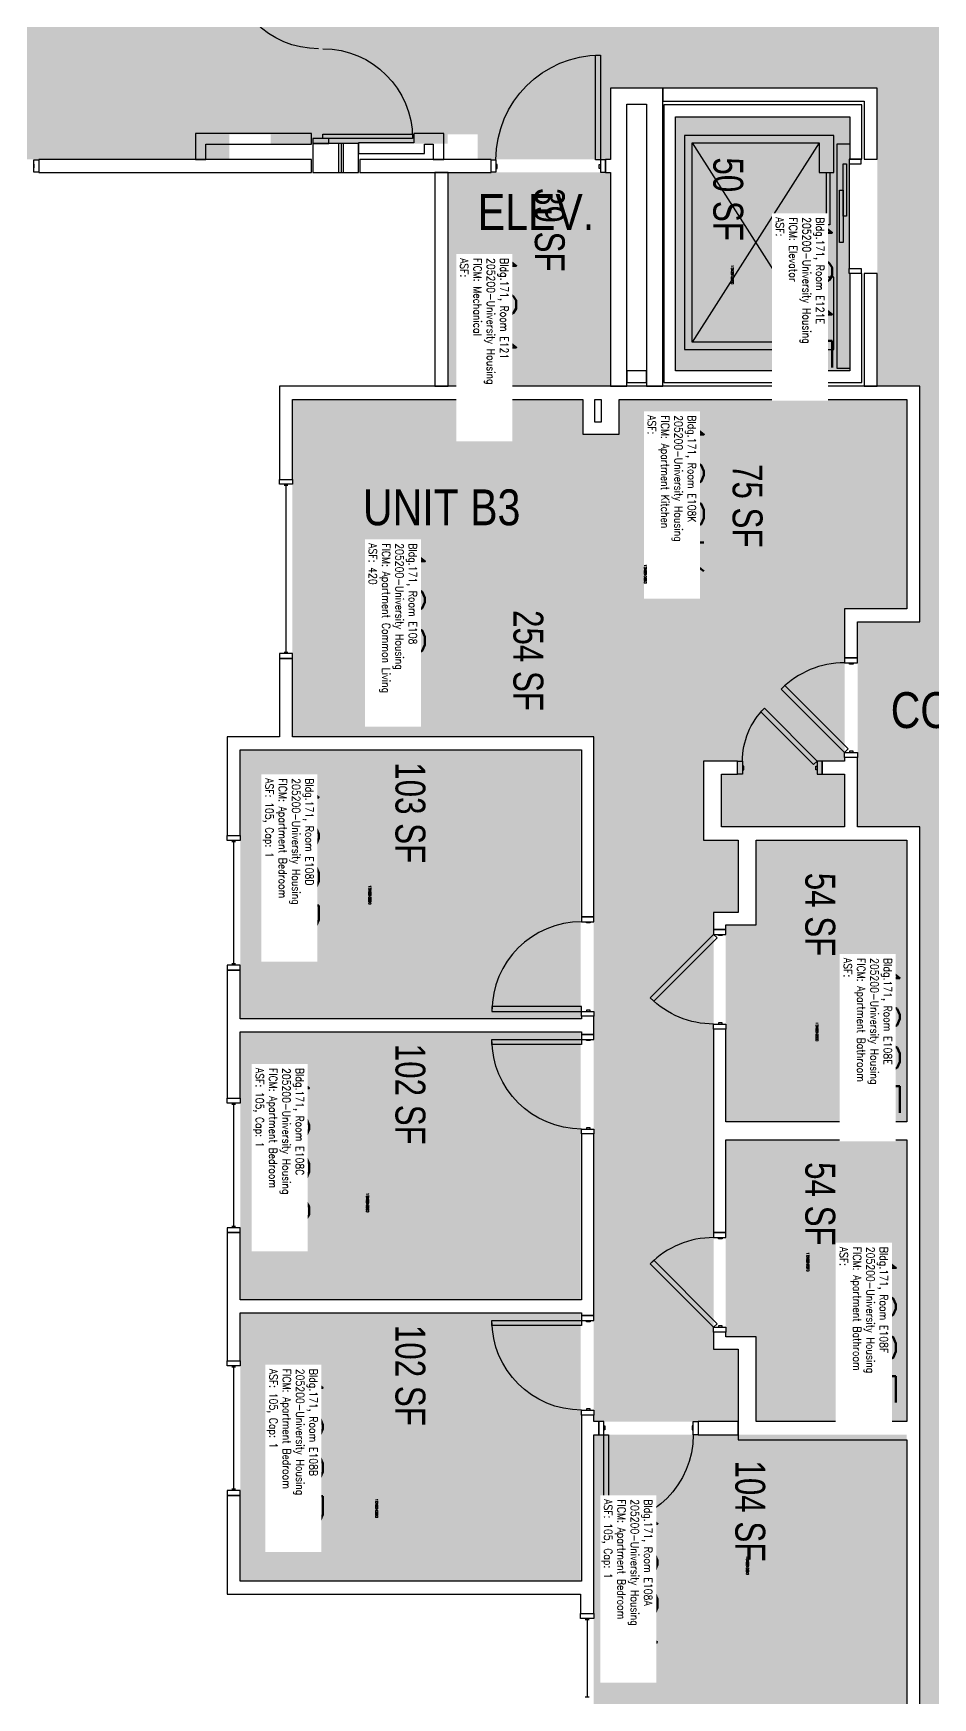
# Model space of a CAD drawing. Header units: inches. Extents: x 9163 to 12768, y -254 to 1312.
# Drawn here: x 10903 to 11264, y 303 to 971 of the extents above; entities that cross this region are included whole.
import ezdxf
from ezdxf.enums import TextEntityAlignment as Align

# ---------------------------------------------------------------- set-up
doc = ezdxf.new("R2010")
doc.units = ezdxf.units.IN
doc.header["$LTSCALE"] = 48
doc.header["$MEASUREMENT"] = 0
for name, color, linetype in [('A-AREA-IDEN', 1, 'Continuous'), ('A-DOOR', 2, 'Continuous'), ('A-GLAZ', 1, 'Continuous'), ('A-IDEN-RNUM', 7, 'Continuous'), ('A-IDEN-SNUM', 4, 'Continuous'), ('A-IDEN-VNUM', 4, 'Continuous'), ('A-WALL', 5, 'Continuous'), ('AREA-TEXT', 3, 'Continuous'), ('Rooms-Category-Color', 7, 'Continuous'), ('Rooms-College-Color', 7, 'Continuous'), ('Rooms-Department-Color', 7, 'Continuous'), ('Rooms-Division-Color', 7, 'Continuous'), ('Rooms-Information', 7, 'Continuous')]:
    doc.layers.add(name, color=color, linetype=linetype)
doc.styles.add('AREA', font='arial.ttf', dxfattribs={"width": 0.75, "height": 12})
doc.styles.add('ROOMSNUMBER', font='txt.shx', dxfattribs={"height": 0.03})
doc.styles.add('ROOMVNUMBER', font='simplex.shx', dxfattribs={"width": 0.85})
doc.styles.get("Standard").update_dxf_attribs({"font": 'ARIALN.TTF'})

msp = doc.modelspace()

# ---------------------------------------------------------------- hatches: boundary and pattern name
at = {"layer": 'Rooms-Category-Color', "true_color": 0xadadad}
for points in [[(10981.46, 999.18), (10981.46, 1009.26), (10925.69, 1009.26), (10925.69, 1034.26), (10843.37, 1034.26), (10843.37, 1009.26), (10416.27, 1009.26), (10206, 798.98), (10188.32, 816.66), (10130.11, 758.45), (10147.79, 740.77), (9631.02, 224.01), (9613.34, 241.68), (9555.13, 183.47), (9572.81, 165.79), (9505.89, 98.87), (9517.47, 87.29), (9506.15, 75.98), (9498.72, 68.54), (9513.59, 53.35), (9544.69, 22.24), (9691.06, 169.49), (9691.77, 170.2), (9676.92, 185.05), (9743.84, 251.97), (9761.52, 234.29), (9819.73, 292.51), (9802.05, 310.18), (10318.82, 826.95), (10336.49, 809.27), (10394.71, 867.48), (10377.03, 885.16), (10443.95, 952.08), (10554.07, 841.95), (10632.39, 920.61), (10981.46, 920.61)], [(11586.08, 1009.26), (11205.05, 1009.26), (11205.05, 1034.26), (11122.73, 1034.26), (11122.73, 1009.26), (11081.21, 1009.26), (11081.21, 999.18), (10981.46, 999.18), (10981.46, 930.68), (10998.08, 930.68), (10998.08, 926.93), (11069.21, 926.93), (11069.21, 930.68), (11081.21, 930.68), (11081.21, 920.62), (11134.61, 920.63), (11134.58, 949.26), (11241.71, 949.26), (11241.71, 829.5), (11258.83, 829.5), (11340.08, 829.5), (11340.08, 949.88), (11559.83, 949.88), (11559.83, 949.26), (11567.83, 949.26), (11586.08, 949.26), (11586.08, 1009.26), (11586.08, 949.26), (11586.08, 955.26), (11586.08, 949.26)], [(11160.71, 835.76), (11230.71, 835.76), (11230.71, 937.76), (11160.71, 937.76)], [(11069.33, 915.36), (11069.33, 829.5), (11134.58, 829.5), (11134.58, 915.36)], [(11318.83, 829.5), (11258.83, 829.5), (11258.83, 734.86), (11233.83, 734.86), (11233.83, 652.54), (11258.83, 652.54), (11258.83, 145), (11318.83, 145), (11318.83, 173), (11318.83, 174), (11318.21, 174), (11318.21, 182.63), (11318.21, 289.5), (11318.83, 289.5), (11318.83, 329.5), (11318.21, 329.5), (11318.21, 345.38), (11318.83, 652.54), (11343.83, 652.54), (11343.83, 734.86), (11318.83, 734.86)]]:
    msp.add_hatch(color=253, dxfattribs=at).paths.add_polyline_path(points)
at = {"layer": 'Rooms-Category-Color', "true_color": 0x728ef3}
for points in [[(11123.46, 824.25), (11123.46, 740.11), (11228.58, 740.11), (11228.58, 678.99), (11219.63, 678.99), (11219.63, 673.74), (11228.58, 673.74), (11228.58, 652.54), (11179.21, 652.54), (11179.21, 673.74), (11185.63, 673.74), (11185.63, 678.99), (11171.96, 678.99), (11171.96, 647.29), (11185.83, 647.29), (11185.83, 618.54), (11175.96, 618.54), (11175.96, 442.5), (11185.83, 442.5), (11185.83, 413.75), (11127.83, 413.75), (11127.83, 688.75), (11006.83, 688.75), (11006.83, 824.25)], [(11253.58, 740.11), (11123.46, 740.11), (11123.46, 810.25), (11138.08, 810.25), (11138.08, 824.25), (11253.58, 824.25)], [(10985.83, 575.5), (10985.83, 683.5), (11122.58, 683.5), (11122.58, 575.5), (10986.28, 575.52)], [(11253.58, 534.16), (11253.58, 647.29), (11193.08, 647.29), (11193.08, 613.29), (11180.83, 613.29), (11180.83, 534.15)], [(10985.83, 462.63), (10985.83, 570.25), (11122.57, 570.27), (11122.58, 462.63), (10986.28, 462.64)], [(11180.83, 447.77), (11180.83, 526.9), (11253.58, 526.9), (11253.58, 413.77), (11193.08, 413.75), (11193.08, 447.75), (11176.83, 447.77)], [(10985.83, 457.38), (10985.83, 349.75), (11122.58, 349.75), (11122.57, 457.39), (10986.28, 457.39)], [(11253.58, 289.77), (11127.83, 289.75), (11127.83, 408.5), (11253.58, 408.5)]]:
    msp.add_hatch(color=171, dxfattribs=at).paths.add_polyline_path(points)
at = {"layer": 'Rooms-College-Color', "true_color": 0xadadad}
for points in [[(10981.46, 999.18), (10981.46, 1009.26), (10925.69, 1009.26), (10925.69, 1034.26), (10843.37, 1034.26), (10843.37, 1009.26), (10416.27, 1009.26), (10206, 798.98), (10188.32, 816.66), (10130.11, 758.45), (10147.79, 740.77), (9631.02, 224.01), (9613.34, 241.68), (9555.13, 183.47), (9572.81, 165.79), (9505.89, 98.87), (9517.47, 87.29), (9506.15, 75.98), (9498.72, 68.54), (9513.59, 53.35), (9544.69, 22.24), (9691.06, 169.49), (9691.77, 170.2), (9676.92, 185.05), (9743.84, 251.97), (9761.52, 234.29), (9819.73, 292.51), (9802.05, 310.18), (10318.82, 826.95), (10336.49, 809.27), (10394.71, 867.48), (10377.03, 885.16), (10443.95, 952.08), (10554.07, 841.95), (10632.39, 920.61), (10981.46, 920.61)], [(11586.08, 1009.26), (11205.05, 1009.26), (11205.05, 1034.26), (11122.73, 1034.26), (11122.73, 1009.26), (11081.21, 1009.26), (11081.21, 999.18), (10981.46, 999.18), (10981.46, 930.68), (10998.08, 930.68), (10998.08, 926.93), (11069.21, 926.93), (11069.21, 930.68), (11081.21, 930.68), (11081.21, 920.62), (11134.61, 920.63), (11134.58, 949.26), (11241.71, 949.26), (11241.71, 829.5), (11258.83, 829.5), (11340.08, 829.5), (11340.08, 949.88), (11559.83, 949.88), (11559.83, 949.26), (11567.83, 949.26), (11586.08, 949.26), (11586.08, 1009.26), (11586.08, 949.26), (11586.08, 955.26), (11586.08, 949.26)], [(11160.71, 835.76), (11230.71, 835.76), (11230.71, 937.76), (11160.71, 937.76)], [(11069.33, 915.36), (11069.33, 829.5), (11134.58, 829.5), (11134.58, 915.36)], [(11318.83, 829.5), (11258.83, 829.5), (11258.83, 734.86), (11233.83, 734.86), (11233.83, 652.54), (11258.83, 652.54), (11258.83, 145), (11318.83, 145), (11318.83, 173), (11318.83, 174), (11318.21, 174), (11318.21, 182.63), (11318.21, 289.5), (11318.83, 289.5), (11318.83, 329.5), (11318.21, 329.5), (11318.21, 345.38), (11318.83, 652.54), (11343.83, 652.54), (11343.83, 734.86), (11318.83, 734.86)], [(11123.46, 824.25), (11123.46, 740.11), (11228.58, 740.11), (11228.58, 678.99), (11219.63, 678.99), (11219.63, 673.74), (11228.58, 673.74), (11228.58, 652.54), (11179.21, 652.54), (11179.21, 673.74), (11185.63, 673.74), (11185.63, 678.99), (11171.96, 678.99), (11171.96, 647.29), (11185.83, 647.29), (11185.83, 618.54), (11175.96, 618.54), (11175.96, 442.5), (11185.83, 442.5), (11185.83, 413.75), (11127.83, 413.75), (11127.83, 688.75), (11006.83, 688.75), (11006.83, 824.25)], [(11253.58, 740.11), (11123.46, 740.11), (11123.46, 810.25), (11138.08, 810.25), (11138.08, 824.25), (11253.58, 824.25)], [(10985.83, 575.5), (10985.83, 683.5), (11122.58, 683.5), (11122.58, 575.5), (10986.28, 575.52)], [(11253.58, 534.16), (11253.58, 647.29), (11193.08, 647.29), (11193.08, 613.29), (11180.83, 613.29), (11180.83, 534.15)], [(10985.83, 462.63), (10985.83, 570.25), (11122.57, 570.27), (11122.58, 462.63), (10986.28, 462.64)], [(11180.83, 447.77), (11180.83, 526.9), (11253.58, 526.9), (11253.58, 413.77), (11193.08, 413.75), (11193.08, 447.75), (11176.83, 447.77)], [(10985.83, 457.38), (10985.83, 349.75), (11122.58, 349.75), (11122.57, 457.39), (10986.28, 457.39)], [(11253.58, 289.77), (11127.83, 289.75), (11127.83, 408.5), (11253.58, 408.5)]]:
    msp.add_hatch(color=253, dxfattribs=at).paths.add_polyline_path(points)
at = {"layer": 'Rooms-Department-Color', "true_color": 0xacacac}
for points in [[(10981.46, 999.18), (10981.46, 1009.26), (10925.69, 1009.26), (10925.69, 1034.26), (10843.37, 1034.26), (10843.37, 1009.26), (10416.27, 1009.26), (10206, 798.98), (10188.32, 816.66), (10130.11, 758.45), (10147.79, 740.77), (9631.02, 224.01), (9613.34, 241.68), (9555.13, 183.47), (9572.81, 165.79), (9505.89, 98.87), (9517.47, 87.29), (9506.15, 75.98), (9498.72, 68.54), (9513.59, 53.35), (9544.69, 22.24), (9691.06, 169.49), (9691.77, 170.2), (9676.92, 185.05), (9743.84, 251.97), (9761.52, 234.29), (9819.73, 292.51), (9802.05, 310.18), (10318.82, 826.95), (10336.49, 809.27), (10394.71, 867.48), (10377.03, 885.16), (10443.95, 952.08), (10554.07, 841.95), (10632.39, 920.61), (10981.46, 920.61)], [(11586.08, 1009.26), (11205.05, 1009.26), (11205.05, 1034.26), (11122.73, 1034.26), (11122.73, 1009.26), (11081.21, 1009.26), (11081.21, 999.18), (10981.46, 999.18), (10981.46, 930.68), (10998.08, 930.68), (10998.08, 926.93), (11069.21, 926.93), (11069.21, 930.68), (11081.21, 930.68), (11081.21, 920.62), (11134.61, 920.63), (11134.58, 949.26), (11241.71, 949.26), (11241.71, 829.5), (11258.83, 829.5), (11340.08, 829.5), (11340.08, 949.88), (11559.83, 949.88), (11559.83, 949.26), (11567.83, 949.26), (11586.08, 949.26), (11586.08, 1009.26), (11586.08, 949.26), (11586.08, 955.26), (11586.08, 949.26)], [(11160.71, 835.76), (11230.71, 835.76), (11230.71, 937.76), (11160.71, 937.76)], [(11069.33, 915.36), (11069.33, 829.5), (11134.58, 829.5), (11134.58, 915.36)], [(11318.83, 829.5), (11258.83, 829.5), (11258.83, 734.86), (11233.83, 734.86), (11233.83, 652.54), (11258.83, 652.54), (11258.83, 145), (11318.83, 145), (11318.83, 173), (11318.83, 174), (11318.21, 174), (11318.21, 182.63), (11318.21, 289.5), (11318.83, 289.5), (11318.83, 329.5), (11318.21, 329.5), (11318.21, 345.38), (11318.83, 652.54), (11343.83, 652.54), (11343.83, 734.86), (11318.83, 734.86)]]:
    msp.add_hatch(color=253, dxfattribs=at).paths.add_polyline_path(points)
at = {"layer": 'Rooms-Department-Color', "true_color": 0x604aed}
for points in [[(11123.46, 824.25), (11123.46, 740.11), (11228.58, 740.11), (11228.58, 678.99), (11219.63, 678.99), (11219.63, 673.74), (11228.58, 673.74), (11228.58, 652.54), (11179.21, 652.54), (11179.21, 673.74), (11185.63, 673.74), (11185.63, 678.99), (11171.96, 678.99), (11171.96, 647.29), (11185.83, 647.29), (11185.83, 618.54), (11175.96, 618.54), (11175.96, 442.5), (11185.83, 442.5), (11185.83, 413.75), (11127.83, 413.75), (11127.83, 688.75), (11006.83, 688.75), (11006.83, 824.25)], [(11253.58, 740.11), (11123.46, 740.11), (11123.46, 810.25), (11138.08, 810.25), (11138.08, 824.25), (11253.58, 824.25)], [(10985.83, 575.5), (10985.83, 683.5), (11122.58, 683.5), (11122.58, 575.5), (10986.28, 575.52)], [(11253.58, 534.16), (11253.58, 647.29), (11193.08, 647.29), (11193.08, 613.29), (11180.83, 613.29), (11180.83, 534.15)], [(10985.83, 462.63), (10985.83, 570.25), (11122.57, 570.27), (11122.58, 462.63), (10986.28, 462.64)], [(11180.83, 447.77), (11180.83, 526.9), (11253.58, 526.9), (11253.58, 413.77), (11193.08, 413.75), (11193.08, 447.75), (11176.83, 447.77)], [(10985.83, 457.38), (10985.83, 349.75), (11122.58, 349.75), (11122.57, 457.39), (10986.28, 457.39)], [(11253.58, 289.77), (11127.83, 289.75), (11127.83, 408.5), (11253.58, 408.5)]]:
    msp.add_hatch(color=173, dxfattribs=at).paths.add_polyline_path(points)
at = {"layer": 'Rooms-Division-Color', "true_color": 0xadadad}
for points in [[(10981.46, 999.18), (10981.46, 1009.26), (10925.69, 1009.26), (10925.69, 1034.26), (10843.37, 1034.26), (10843.37, 1009.26), (10416.27, 1009.26), (10206, 798.98), (10188.32, 816.66), (10130.11, 758.45), (10147.79, 740.77), (9631.02, 224.01), (9613.34, 241.68), (9555.13, 183.47), (9572.81, 165.79), (9505.89, 98.87), (9517.47, 87.29), (9506.15, 75.98), (9498.72, 68.54), (9513.59, 53.35), (9544.69, 22.24), (9691.06, 169.49), (9691.77, 170.2), (9676.92, 185.05), (9743.84, 251.97), (9761.52, 234.29), (9819.73, 292.51), (9802.05, 310.18), (10318.82, 826.95), (10336.49, 809.27), (10394.71, 867.48), (10377.03, 885.16), (10443.95, 952.08), (10554.07, 841.95), (10632.39, 920.61), (10981.46, 920.61)], [(11586.08, 1009.26), (11205.05, 1009.26), (11205.05, 1034.26), (11122.73, 1034.26), (11122.73, 1009.26), (11081.21, 1009.26), (11081.21, 999.18), (10981.46, 999.18), (10981.46, 930.68), (10998.08, 930.68), (10998.08, 926.93), (11069.21, 926.93), (11069.21, 930.68), (11081.21, 930.68), (11081.21, 920.62), (11134.61, 920.63), (11134.58, 949.26), (11241.71, 949.26), (11241.71, 829.5), (11258.83, 829.5), (11340.08, 829.5), (11340.08, 949.88), (11559.83, 949.88), (11559.83, 949.26), (11567.83, 949.26), (11586.08, 949.26), (11586.08, 1009.26), (11586.08, 949.26), (11586.08, 955.26), (11586.08, 949.26)], [(11160.71, 835.76), (11230.71, 835.76), (11230.71, 937.76), (11160.71, 937.76)], [(11069.33, 915.36), (11069.33, 829.5), (11134.58, 829.5), (11134.58, 915.36)], [(11318.83, 829.5), (11258.83, 829.5), (11258.83, 734.86), (11233.83, 734.86), (11233.83, 652.54), (11258.83, 652.54), (11258.83, 145), (11318.83, 145), (11318.83, 173), (11318.83, 174), (11318.21, 174), (11318.21, 182.63), (11318.21, 289.5), (11318.83, 289.5), (11318.83, 329.5), (11318.21, 329.5), (11318.21, 345.38), (11318.83, 652.54), (11343.83, 652.54), (11343.83, 734.86), (11318.83, 734.86)]]:
    msp.add_hatch(color=253, dxfattribs=at).paths.add_polyline_path(points)
at = {"layer": 'Rooms-Division-Color', "true_color": 0x604aed}
for points in [[(11123.46, 824.25), (11123.46, 740.11), (11228.58, 740.11), (11228.58, 678.99), (11219.63, 678.99), (11219.63, 673.74), (11228.58, 673.74), (11228.58, 652.54), (11179.21, 652.54), (11179.21, 673.74), (11185.63, 673.74), (11185.63, 678.99), (11171.96, 678.99), (11171.96, 647.29), (11185.83, 647.29), (11185.83, 618.54), (11175.96, 618.54), (11175.96, 442.5), (11185.83, 442.5), (11185.83, 413.75), (11127.83, 413.75), (11127.83, 688.75), (11006.83, 688.75), (11006.83, 824.25)], [(11253.58, 740.11), (11123.46, 740.11), (11123.46, 810.25), (11138.08, 810.25), (11138.08, 824.25), (11253.58, 824.25)], [(10985.83, 575.5), (10985.83, 683.5), (11122.58, 683.5), (11122.58, 575.5), (10986.28, 575.52)], [(11253.58, 534.16), (11253.58, 647.29), (11193.08, 647.29), (11193.08, 613.29), (11180.83, 613.29), (11180.83, 534.15)], [(10985.83, 462.63), (10985.83, 570.25), (11122.57, 570.27), (11122.58, 462.63), (10986.28, 462.64)], [(11180.83, 447.77), (11180.83, 526.9), (11253.58, 526.9), (11253.58, 413.77), (11193.08, 413.75), (11193.08, 447.75), (11176.83, 447.77)], [(10985.83, 457.38), (10985.83, 349.75), (11122.58, 349.75), (11122.57, 457.39), (10986.28, 457.39)], [(11253.58, 289.77), (11127.83, 289.75), (11127.83, 408.5), (11253.58, 408.5)]]:
    msp.add_hatch(color=173, dxfattribs=at).paths.add_polyline_path(points)

# ---------------------------------------------------------------- linework, layer by layer
at = {"layer": 'A-DOOR'}
for p, q in [((11128.58, 920.49), (11128.58, 962.49)), ((11128.58, 962.49), (11130.58, 962.49)), ((11130.58, 962.49), (11130.58, 920.49)), ((11014.96, 929.03), (11014.96, 927.03)), ((11021.46, 929.03), (11014.96, 929.03)), ((11019.08, 929.03), (11019.08, 930.78)), ((11019.08, 930.78), (11055.08, 930.78)), ((11055.08, 929.03), (11019.08, 929.03)), ((11021.46, 927.03), (11021.46, 929.03)), ((11055.08, 930.78), (11055.08, 929.03)), ((11014.96, 927.03), (11021.46, 927.03)), ((11230.46, 926.76), (11225.46, 926.76)), ((11225.46, 926.76), (11225.46, 836.76)), ((11086.58, 915.49), (11086.58, 920.49)), ((11086.58, 920.49), (11088.58, 920.49)), ((11088.58, 920.49), (11088.58, 915.49)), ((11089.08, 918.49), (11088.58, 918.49)), ((11088.58, 918.49), (11088.58, 916.99)), ((11088.58, 916.99), (11089.08, 916.99)), ((11089.08, 916.99), (11089.08, 918.49)), ((11130.58, 920.49), (11128.58, 920.49)), ((11130.08, 916.99), (11130.08, 918.49)), ((11130.08, 918.49), (11130.58, 918.49)), ((11130.58, 916.99), (11130.08, 916.99)), ((11132.58, 920.49), (11130.58, 920.49)), ((11130.58, 920.49), (11130.58, 915.49)), ((11130.58, 918.49), (11130.58, 916.99)), ((11132.58, 915.49), (11132.58, 920.49)), ((11235.21, 920.76), (11230.46, 920.76)), ((11230.46, 920.76), (11230.46, 918.76)), ((11230.46, 918.76), (11230.46, 876.76)), ((11230.46, 918.76), (11235.21, 918.76)), ((11235.21, 918.76), (11235.21, 920.76)), ((11088.58, 915.49), (11086.58, 915.49)), ((11130.58, 915.49), (11132.58, 915.49)), ((11221.33, 915.35), (11222.71, 915.35)), ((11221.33, 894.35), (11221.33, 915.35)), ((11222.71, 915.35), (11222.71, 894.35)), ((11219.96, 894.35), (11221.33, 894.35)), ((11219.96, 873.35), (11219.96, 894.35)), ((11221.33, 894.35), (11221.33, 873.35)), ((11222.71, 894.35), (11221.33, 894.35)), ((11230.46, 874.76), (11230.46, 876.76)), ((11230.46, 876.76), (11235.21, 876.76)), ((11235.21, 876.76), (11235.21, 874.76)), ((11221.33, 873.35), (11219.96, 873.35)), ((11235.21, 874.76), (11230.46, 874.76)), ((11225.46, 836.76), (11230.46, 836.76))]:
    msp.add_line(p, q, dxfattribs=at)
for points in [[(11227.96, 918.76), (11229.33, 918.76), (11229.33, 897.76), (11227.96, 897.76)], [(11226.58, 908.26), (11227.96, 908.26), (11227.96, 887.26), (11226.58, 887.26)], [(11233.83, 718.47), (11233.83, 720.47), (11228.58, 720.47), (11228.58, 718.47)], [(11232.08, 718.47), (11232.08, 717.97), (11230.58, 717.97), (11230.58, 718.47)], [(11228.58, 682.47), (11230, 683.89), (11204.54, 709.34), (11203.13, 707.93)], [(11217.58, 678.99), (11216.17, 677.57), (11194.96, 698.79), (11196.37, 700.2)], [(11233.83, 682.47), (11233.83, 680.47), (11228.58, 680.47), (11228.58, 682.47)], [(11232.08, 682.47), (11232.08, 682.97), (11230.58, 682.97), (11230.58, 682.47)], [(11187.58, 673.74), (11185.58, 673.74), (11185.58, 678.99), (11187.58, 678.99)], [(11187.58, 675.49), (11188.08, 675.49), (11188.08, 676.99), (11187.58, 676.99)], [(11217.58, 675.49), (11217.08, 675.49), (11217.08, 676.99), (11217.58, 676.99)], [(11217.58, 673.74), (11219.58, 673.74), (11219.58, 678.99), (11217.58, 678.99)], [(11127.83, 614.5), (11127.83, 616.5), (11122.96, 616.5), (11122.96, 614.5)], [(11126.46, 614.5), (11126.46, 614), (11124.96, 614), (11124.96, 614.5)], [(11175.96, 609.4), (11177.37, 607.98), (11151.92, 582.53), (11150.5, 583.94)], [(11180.83, 609.4), (11180.83, 611.4), (11175.96, 611.4), (11175.96, 609.4)], [(11179.46, 609.4), (11179.46, 608.9), (11177.96, 608.9), (11177.96, 609.4)], [(11122.96, 578.5), (11122.96, 580.5), (11086.96, 580.5), (11086.96, 578.5)], [(11127.83, 578.5), (11127.83, 576.5), (11122.96, 576.5), (11122.96, 578.5)], [(11126.46, 578.5), (11126.46, 579), (11124.96, 579), (11124.96, 578.5)], [(11127.83, 567.25), (11127.83, 569.25), (11122.96, 569.25), (11122.96, 567.25)], [(11180.83, 573.4), (11180.83, 571.4), (11175.96, 571.4), (11175.96, 573.4)], [(11179.46, 573.4), (11179.46, 573.9), (11177.96, 573.9), (11177.96, 573.4)], [(11122.96, 567.25), (11122.96, 565.25), (11086.96, 565.25), (11086.96, 567.25)], [(11126.46, 567.25), (11126.46, 566.75), (11124.96, 566.75), (11124.96, 567.25)], [(11127.83, 531.25), (11127.83, 529.25), (11122.96, 529.25), (11122.96, 531.25)], [(11126.46, 531.25), (11126.46, 531.75), (11124.96, 531.75), (11124.96, 531.25)], [(11180.83, 487.65), (11180.83, 489.65), (11175.96, 489.65), (11175.96, 487.65)], [(11179.46, 487.65), (11179.46, 487.15), (11177.96, 487.15), (11177.96, 487.65)], [(11175.96, 451.65), (11177.37, 453.06), (11151.92, 478.52), (11150.5, 477.1)], [(11127.83, 454.38), (11127.83, 456.38), (11122.96, 456.38), (11122.96, 454.38)], [(11122.96, 454.38), (11122.96, 452.38), (11086.96, 452.38), (11086.96, 454.38)], [(11126.46, 454.38), (11126.46, 453.88), (11124.96, 453.88), (11124.96, 454.38)], [(11180.83, 451.65), (11180.83, 449.65), (11175.96, 449.65), (11175.96, 451.65)], [(11179.46, 451.65), (11179.46, 452.15), (11177.96, 452.15), (11177.96, 451.65)], [(11127.83, 418.38), (11127.83, 416.38), (11122.96, 416.38), (11122.96, 418.38)], [(11126.46, 418.38), (11126.46, 418.88), (11124.96, 418.88), (11124.96, 418.38)], [(11131.83, 413.75), (11129.83, 413.75), (11129.83, 408.5), (11131.83, 408.5)], [(11131.83, 412), (11132.33, 412), (11132.33, 410.5), (11131.83, 410.5)], [(11131.83, 408.5), (11133.83, 408.5), (11133.83, 372.5), (11131.83, 372.5)], [(11167.83, 412), (11167.33, 412), (11167.33, 410.5), (11167.83, 410.5)], [(11167.83, 413.75), (11169.83, 413.75), (11169.83, 408.5), (11167.83, 408.5)]]:
    msp.add_lwpolyline(points, close=True, dxfattribs=at)
at = {"layer": 'A-DOOR', "extrusion": (0, 0, -1)}
for centre, radius, start, end in [((-11017.33, 1001.03), 36, 270, 0), ((-11019.08, 929.03), 36, 90, 180), ((-11130.58, 920.49), 42, 0, 90), ((-11217.58, 678.99), 30, 0, 45), ((-11175.96, 609.4), 36, 270, 315), ((-11122.96, 567.25), 36, 270, 0), ((-11122.96, 454.38), 36, 270, 0), ((-11131.83, 408.5), 36, 180, 270)]:
    msp.add_arc(centre, radius, start, end, dxfattribs=at)
at = {"layer": 'A-DOOR'}
for centre, end in [((11228.58, 682.47), 135), ((11122.96, 578.5), 180), ((11175.96, 451.65), 135)]:
    msp.add_arc(centre, 36, 90, end, dxfattribs=at)
at = {"layer": 'A-GLAZ'}
for p, q in [((10902.98, 920.49), (10904.98, 920.49)), ((10902.98, 915.49), (10902.98, 920.49)), ((10902.98, 918.74), (10902.98, 917.24)), ((10904.98, 920.49), (10904.98, 915.49)), ((10904.98, 915.49), (10902.98, 915.49)), ((11004.96, 789.63), (11003.46, 789.63)), ((11004.21, 789.63), (11004.21, 722.63)), ((11004.96, 722.63), (11003.46, 722.63)), ((10983.96, 646.6), (10982.46, 646.6)), ((10983.21, 646.6), (10983.21, 597.6)), ((10983.96, 597.6), (10982.46, 597.6)), ((10983.96, 541.13), (10982.46, 541.13)), ((10983.21, 541.13), (10983.21, 492.13)), ((10983.96, 492.13), (10982.46, 492.13)), ((10983.96, 435.6), (10982.46, 435.6)), ((10983.21, 435.6), (10983.21, 386.6)), ((10983.96, 386.6), (10982.46, 386.6)), ((11125.96, 334.14), (11124.46, 334.14)), ((11125.21, 334.14), (11125.21, 303.14)), ((11125.96, 303.14), (11124.46, 303.14))]:
    msp.add_line(p, q, dxfattribs=at)
for points in [[(11001.58, 790.13), (11001.58, 792.13), (11006.83, 792.13), (11006.83, 790.13)], [(11001.58, 722.13), (11001.58, 720.13), (11006.83, 720.13), (11006.83, 722.13)], [(10980.58, 647.1), (10980.58, 649.1), (10985.83, 649.1), (10985.83, 647.1)], [(10980.58, 597.1), (10980.58, 595.1), (10985.83, 595.1), (10985.83, 597.1)], [(10980.58, 541.63), (10980.58, 543.63), (10985.83, 543.63), (10985.83, 541.63)], [(10980.58, 491.63), (10980.58, 489.63), (10985.83, 489.63), (10985.83, 491.63)], [(10980.58, 436.1), (10980.58, 438.1), (10985.83, 438.1), (10985.83, 436.1)], [(10980.58, 386.1), (10980.58, 384.1), (10985.83, 384.1), (10985.83, 386.1)], [(11122.58, 334.64), (11122.58, 336.64), (11127.83, 336.64), (11127.83, 334.64)]]:
    msp.add_lwpolyline(points, close=True, dxfattribs=at)
at = {"layer": 'A-WALL'}
for p, q in [((11134.58, 949.26), (11134.58, 920.61)), ((11155.58, 949.26), (11134.58, 949.26)), ((11155.58, 829.5), (11155.58, 949.26)), ((11241.71, 949.26), (11155.58, 949.26)), ((11155.58, 949.26), (11155.58, 944.01)), ((11241.71, 920.76), (11241.71, 949.26)), ((11141.08, 829.5), (11141.08, 942.76)), ((11141.08, 942.76), (11149.08, 942.76)), ((11149.08, 942.76), (11149.08, 829.5)), ((11155.58, 944.01), (11236.46, 944.01)), ((11155.96, 942.51), (11155.96, 831.01)), ((11235.46, 942.51), (11155.96, 942.51)), ((11235.46, 920.76), (11235.46, 942.51)), ((11236.46, 944.01), (11236.46, 920.76)), ((11160.71, 835.76), (11160.71, 937.76)), ((11160.71, 937.76), (11230.71, 937.76)), ((11230.71, 937.76), (11230.71, 920.76)), ((11014.46, 931.01), (10967.83, 931.01)), ((10967.83, 931.01), (10967.83, 920.61)), ((11014.46, 926.76), (11014.46, 931.01)), ((11067.58, 931.01), (11055.58, 931.01)), ((11055.58, 931.01), (11055.58, 927.26)), ((11067.58, 920.61), (11067.58, 931.01)), ((11224.33, 930.24), (11164.35, 930.24)), ((11164.35, 930.24), (11164.35, 844.24)), ((11224.33, 915.35), (11224.33, 930.24)), ((10972.08, 926.76), (11014.46, 926.76)), ((10972.08, 920.61), (10972.08, 926.76)), ((11033.33, 927.03), (11015.08, 927.03)), ((11015.08, 927.03), (11015.08, 915.36)), ((11025.33, 927.03), (11025.33, 915.36)), ((11026.33, 927.03), (11026.33, 915.36)), ((11027.33, 915.36), (11027.33, 927.03)), ((11033.33, 927.26), (11033.33, 923.01)), ((11055.58, 927.26), (11033.33, 927.26)), ((11033.33, 915.36), (11033.33, 927.03)), ((11033.33, 923.01), (11059.83, 923.01)), ((11059.83, 926.76), (11063.33, 926.76)), ((11059.83, 923.01), (11059.83, 926.76)), ((11063.33, 926.76), (11063.33, 920.61)), ((11218.33, 927.24), (11167.33, 847.24)), ((11167.33, 927.24), (11218.33, 847.24)), ((11167.35, 927.24), (11218.33, 927.24)), ((11167.35, 847.24), (11167.35, 927.24)), ((11218.33, 927.24), (11218.33, 915.35)), ((11014.46, 920.61), (10904.98, 920.61)), ((10904.98, 920.61), (10904.98, 915.36)), ((10967.83, 920.61), (10972.08, 920.61)), ((11014.46, 915.36), (11014.46, 920.61)), ((11086.58, 920.61), (11033.96, 920.61)), ((11033.96, 920.61), (11033.96, 915.36)), ((11063.33, 920.61), (11067.58, 920.61)), ((11086.58, 915.36), (11086.58, 920.61)), ((11134.58, 920.61), (11132.58, 920.61)), ((11132.58, 920.61), (11132.58, 915.36)), ((11230.71, 920.76), (11235.46, 920.76)), ((11236.46, 920.76), (11241.71, 920.76)), ((10904.98, 915.36), (11014.46, 915.36)), ((11015.08, 915.36), (11033.33, 915.36)), ((11033.96, 915.36), (11086.58, 915.36)), ((11064.08, 915.36), (11064.08, 829.5)), ((11069.33, 915.36), (11064.08, 915.36)), ((11069.33, 829.5), (11069.33, 915.36)), ((11132.58, 915.36), (11134.58, 915.36)), ((11134.58, 915.36), (11134.58, 829.5)), ((11218.33, 915.35), (11224.33, 915.35)), ((11224.33, 873.35), (11218.33, 873.35)), ((11218.33, 873.35), (11218.33, 847.24)), ((11224.33, 844.24), (11224.33, 873.35)), ((11230.71, 874.76), (11230.71, 835.76)), ((11235.46, 874.76), (11230.71, 874.76)), ((11235.46, 831.01), (11235.46, 874.76)), ((11241.71, 874.76), (11236.46, 874.76)), ((11236.46, 874.76), (11236.46, 829.5)), ((11241.71, 829.5), (11241.71, 874.76)), ((11164.35, 844.24), (11224.33, 844.24)), ((11218.33, 847.24), (11167.35, 847.24)), ((11149.08, 835.76), (11141.08, 835.76)), ((11141.08, 835.76), (11141.08, 831.01)), ((11149.08, 831.01), (11149.08, 835.76)), ((11230.71, 835.76), (11160.71, 835.76)), ((11001.58, 829.5), (11001.58, 792.13)), ((11258.83, 829.5), (11001.58, 829.5)), ((11064.08, 829.5), (11069.33, 829.5)), ((11134.58, 829.5), (11141.08, 829.5)), ((11141.08, 831.01), (11149.08, 831.01)), ((11149.08, 829.5), (11155.58, 829.5)), ((11155.96, 831.01), (11235.46, 831.01)), ((11236.46, 829.5), (11241.71, 829.5)), ((11258.83, 734.86), (11258.83, 829.5)), ((11006.83, 792.13), (11006.83, 824.25)), ((11006.83, 824.25), (11123.46, 824.25)), ((11123.46, 824.25), (11123.46, 810.25)), ((11128.33, 824.25), (11130.83, 824.25)), ((11128.33, 815.13), (11128.33, 824.25)), ((11130.83, 824.25), (11130.83, 815.13)), ((11138.08, 824.25), (11253.58, 824.25)), ((11138.08, 810.25), (11138.08, 824.25)), ((11253.58, 824.25), (11253.58, 740.11)), ((11123.46, 810.25), (11138.08, 810.25)), ((11130.83, 815.13), (11128.33, 815.13)), ((11001.58, 792.13), (11006.83, 792.13)), ((11228.58, 740.11), (11228.58, 720.47)), ((11253.58, 740.11), (11228.58, 740.11)), ((11233.83, 720.47), (11233.83, 734.86)), ((11233.83, 734.86), (11258.83, 734.86)), ((11001.58, 720.13), (11001.58, 688.75)), ((11006.83, 720.13), (11001.58, 720.13)), ((11006.83, 688.75), (11006.83, 720.13)), ((11228.58, 720.47), (11233.83, 720.47)), ((10980.58, 688.75), (10980.58, 649.1)), ((11001.58, 688.75), (10980.58, 688.75)), ((11127.83, 688.75), (11006.83, 688.75)), ((11127.83, 616.5), (11127.83, 688.75)), ((10985.83, 649.1), (10985.83, 683.5)), ((10985.83, 683.5), (11122.96, 683.5)), ((11122.96, 683.5), (11122.96, 616.5)), ((11171.96, 678.99), (11171.96, 647.29)), ((11185.58, 678.99), (11171.96, 678.99)), ((11185.58, 673.74), (11185.58, 678.99)), ((11228.58, 678.99), (11219.58, 678.99)), ((11219.58, 678.99), (11219.58, 673.74)), ((11228.58, 680.47), (11228.58, 678.99)), ((11233.83, 680.47), (11228.58, 680.47)), ((11233.83, 652.54), (11233.83, 680.47)), ((11179.21, 652.54), (11179.21, 673.74)), ((11179.21, 673.74), (11185.58, 673.74)), ((11219.58, 673.74), (11228.58, 673.74)), ((11228.58, 673.74), (11228.58, 652.54)), ((10980.58, 649.1), (10985.83, 649.1)), ((11228.58, 652.54), (11179.21, 652.54)), ((11258.83, 652.54), (11233.83, 652.54)), ((11258.83, 413.13), (11258.83, 652.54)), ((11171.96, 647.29), (11185.83, 647.29)), ((11185.83, 647.29), (11185.83, 618.16)), ((11193.08, 613.29), (11193.08, 647.29)), ((11193.08, 647.29), (11253.58, 647.29)), ((11253.58, 647.29), (11253.58, 534.15)), ((11122.96, 616.5), (11127.83, 616.5)), ((11175.96, 618.16), (11175.96, 611.4)), ((11185.83, 618.16), (11175.96, 618.16)), ((11175.96, 611.4), (11180.83, 611.4)), ((11180.83, 611.4), (11180.83, 613.29)), ((11180.83, 613.29), (11193.08, 613.29)), ((10980.58, 595.1), (10980.58, 543.63)), ((10985.83, 595.1), (10980.58, 595.1)), ((10985.83, 575.5), (10985.83, 595.1)), ((11122.96, 575.5), (10985.83, 575.5)), ((11122.96, 576.5), (11122.96, 575.5)), ((11127.83, 576.5), (11122.96, 576.5)), ((11127.83, 569.25), (11127.83, 576.5)), ((10985.83, 543.63), (10985.83, 570.25)), ((10985.83, 570.25), (11122.96, 570.25)), ((11122.96, 570.25), (11122.96, 569.25)), ((11122.96, 569.25), (11127.83, 569.25)), ((11175.96, 571.4), (11175.96, 489.65)), ((11180.83, 571.4), (11175.96, 571.4)), ((11180.83, 534.15), (11180.83, 571.4)), ((10980.58, 543.63), (10985.83, 543.63)), ((11122.96, 529.25), (11122.96, 462.63)), ((11127.83, 529.25), (11122.96, 529.25)), ((11127.83, 456.38), (11127.83, 529.25)), ((11253.58, 534.15), (11180.83, 534.15)), ((11180.83, 489.65), (11180.83, 526.9)), ((11180.83, 526.9), (11253.58, 526.9)), ((11253.58, 526.9), (11253.58, 413.75)), ((10985.83, 489.63), (10980.58, 489.63)), ((10980.58, 489.63), (10980.58, 438.1)), ((10985.83, 462.63), (10985.83, 489.63)), ((11175.96, 489.65), (11180.83, 489.65)), ((11122.96, 462.63), (10985.83, 462.63)), ((10985.83, 457.38), (11122.96, 457.38)), ((10985.83, 438.1), (10985.83, 457.38)), ((11122.96, 457.38), (11122.96, 456.38)), ((11122.96, 456.38), (11127.83, 456.38)), ((11175.96, 449.65), (11175.96, 442.88)), ((11180.83, 449.65), (11175.96, 449.65)), ((11180.83, 447.75), (11180.83, 449.65)), ((11175.96, 442.88), (11185.83, 442.88)), ((11193.08, 447.75), (11180.83, 447.75)), ((11185.83, 442.88), (11185.83, 406.5)), ((11193.08, 413.75), (11193.08, 447.75)), ((10980.58, 438.1), (10985.83, 438.1)), ((11122.96, 416.38), (11122.96, 349.75)), ((11127.83, 416.38), (11122.96, 416.38)), ((11127.83, 413.75), (11127.83, 416.38)), ((11129.83, 413.75), (11127.83, 413.75)), ((11127.83, 345.13), (11127.83, 408.5)), ((11127.83, 408.5), (11129.83, 408.5)), ((11129.83, 408.5), (11129.83, 413.75)), ((11185.83, 413.75), (11169.83, 413.75)), ((11169.83, 413.75), (11169.83, 408.5)), ((11169.83, 408.5), (11185.83, 408.5)), ((11185.83, 408.5), (11185.83, 413.75)), ((11253.58, 413.75), (11193.08, 413.75)), ((11258.83, 284.5), (11258.83, 413.13)), ((11185.83, 406.5), (11253.58, 406.5)), ((11253.58, 406.5), (11253.58, 289.75)), ((10980.58, 384.1), (10980.58, 344.5)), ((10985.83, 384.1), (10980.58, 384.1)), ((10985.83, 349.75), (10985.83, 384.1)), ((11122.96, 349.75), (10985.83, 349.75)), ((10980.58, 344.5), (11122.58, 344.5)), ((11122.58, 344.5), (11122.58, 336.64)), ((11127.83, 336.64), (11127.83, 345.13)), ((11122.58, 336.64), (11127.83, 336.64))]:
    msp.add_line(p, q, dxfattribs=at)

# ---------------------------------------------------------------- texts
at = {"layer": 'A-AREA-IDEN'}
for s, p in [('ELEV.', (11104.65, 892.32)), ('UNIT B3', (11066.77, 773.69)), ('CORRIDOR', (11292.02, 692.27))]:
    msp.add_text(s, height=14.4, dxfattribs=at).set_placement(p, align=Align.CENTER)
at = {"layer": 'A-IDEN-RNUM', "style": 'ROOMSNUMBER', "width": 0.85}
for s, p in [('0121-E0', (11183.53, 874.3)), ('0121-00', (11090.12, 862.82)), ('0108-K0', (11148.58, 754.16)), ('0108-00', (11047.46, 743)), ('0108-D0', (11037.91, 625.25)), ('0108-E0', (11217.52, 570.32)), ('0108-C0', (11036.99, 501.65)), ('0108-F0', (11213.85, 477.85)), ('0108-B0', (11040.66, 378.97)), ('0108-A0', (11189.58, 356.02))]:
    msp.add_text(s, height=1, rotation=270, dxfattribs=at).set_placement(p, align=Align.MIDDLE_CENTER)
at = {"layer": 'A-IDEN-SNUM', "style": 'ROOMSNUMBER', "width": 0.85}
for s, p in [('1710E121E0', (11183.53, 874.3)), ('1710E12100', (11090.12, 862.82)), ('1710E108K0', (11148.58, 754.16)), ('1710E10800', (11047.46, 743)), ('1710E108D0', (11037.91, 625.25)), ('1710E108E0', (11217.52, 570.32)), ('1710E108C0', (11036.99, 501.65)), ('1710E108F0', (11213.85, 477.85)), ('1710E108B0', (11040.66, 378.97)), ('1710E108A0', (11189.58, 356.02))]:
    msp.add_text(s, height=1, rotation=270, dxfattribs=at).set_placement(p, align=Align.MIDDLE_CENTER)
at = {"layer": 'A-IDEN-VNUM', "style": 'ROOMVNUMBER', "width": 0.85}
for s, p in [('121E', (11212.29, 867.79)), ('121', (11085.5, 862.32)), ('108K', (11160.83, 786)), ('108', (11048.77, 743.69)), ('108D', (11006.13, 640.23)), ('108E', (11239.5, 568.5)), ('108C', (11002.24, 523.42)), ('108F', (11237.93, 452.53)), ('108B', (11007.75, 403.08)), ('108A', (11142.21, 349.79))]:
    msp.add_text(s, height=22.5, rotation=270, dxfattribs=at).set_placement(p, align=Align.MIDDLE_CENTER)
at = {"layer": 'AREA-TEXT', "style": 'AREA', "width": 0.75}
for s, p in [('50 SF', (11181.87, 904.63)), ('39 SF', (11110.19, 892.32)), ('75 SF', (11189.62, 781.51)), ('254 SF', (11101.59, 719.37)), ('103 SF', (11054.21, 658.25)), ('54 SF', (11218.82, 617.36)), ('102 SF', (11054.21, 545.2)), ('54 SF', (11218.82, 501.18)), ('102 SF', (11054.21, 432.32)), ('104 SF', (11190.71, 377.88))]:
    msp.add_text(s, height=12, rotation=270, dxfattribs=at).set_placement(p, align=Align.MIDDLE_CENTER)

# ---------------------------------------------------------------- next in the draw order: texts
at = {"layer": 'Rooms-Information', "char_height": 3.2143, "width": 72, "attachment_point": 7, "rotation": 270, "style": 'ROOMVNUMBER', "bg_fill": 3, "box_fill_scale": 1.5, "bg_fill_color": 256, "bg_fill_true_color": 13158600, "bg_fill_transparency": 0}
for s, insert in [('Bldg.171, Room E121E^M^J205200-University Housing^M^JFICM: Elevator^M^JASF: ', (11201.04, 897.39)), ('Bldg.171, Room E121^M^J205200-University Housing^M^JFICM: Mechanical^M^JASF: ', (11074.25, 880.99)), ('Bldg.171, Room E108K^M^J205200-University Housing^M^JFICM: Apartment Kitchen^M^JASF: ', (11149.58, 817.88)), ('Bldg.171, Room E108^M^J205200-University Housing^M^JFICM: Apartment Common Living^M^JASF: 420', (11037.52, 766.46)), ('Bldg.171, Room E108D^M^J205200-University Housing^M^JFICM: Apartment Bedroom^M^JASF: 105, Cap: 1', (10994.88, 672.11)), ('Bldg.171, Room E108E^M^J205200-University Housing^M^JFICM: Apartment Bathroom^M^JASF: ', (11228.25, 599.92)), ('Bldg.171, Room E108C^M^J205200-University Housing^M^JFICM: Apartment Bedroom^M^JASF: 105, Cap: 1', (10990.99, 555.75)), ('Bldg.171, Room E108F^M^J205200-University Housing^M^JFICM: Apartment Bathroom^M^JASF: ', (11226.68, 483.95)), ('Bldg.171, Room E108B^M^J205200-University Housing^M^JFICM: Apartment Bedroom^M^JASF: 105, Cap: 1', (10996.5, 434.96)), ('Bldg.171, Room E108A^M^J205200-University Housing^M^JFICM: Apartment Bedroom^M^JASF: 105, Cap: 1', (11130.96, 382.58))]:
    msp.add_mtext(s, dxfattribs=dict(at, insert=insert))

doc.saveas('drawing.dxf')
